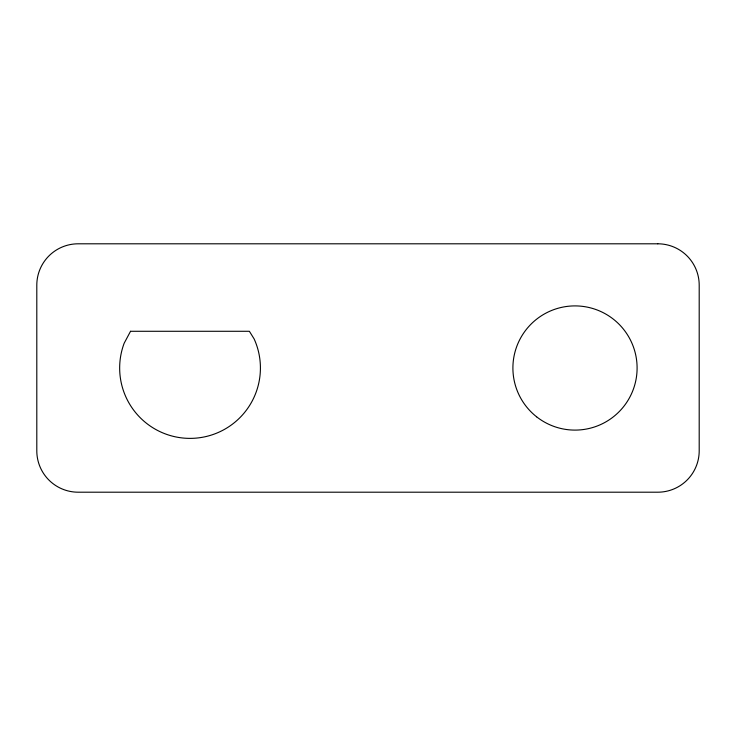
<?xml version="1.0" encoding="UTF-8"?>
<svg xmlns="http://www.w3.org/2000/svg" width="736" height="736" viewBox="0 0 736 736"><rect width="100%" height="100%" fill="white"/><g stroke="black" fill="none" stroke-linecap="round" stroke-linejoin="round"><path stroke-width="1.1" d="M130.539 331.283L124.163 343.234A70.38 70.38 0 0 0 192.363 438.343A70.38 70.38 0 0 0 254.132 338.928L249.375 331.283L130.539 331.283M657.8 243.8L78.2 243.8A41.4 41.4 0 0 0 36.8 285.2L36.8 450.8A41.4 41.4 0 0 0 78.2 492.2L657.8 492.2A41.4 41.4 0 0 0 699.2 450.8L699.2 285.2A41.4 41.4 0 0 0 657.8 243.8M536.636 416.834A62.1 62.1 0 0 0 636.474 376.804A62.1 62.1 0 0 0 551.89 310.362A62.1 62.1 0 0 0 536.636 416.834"/></g></svg>
